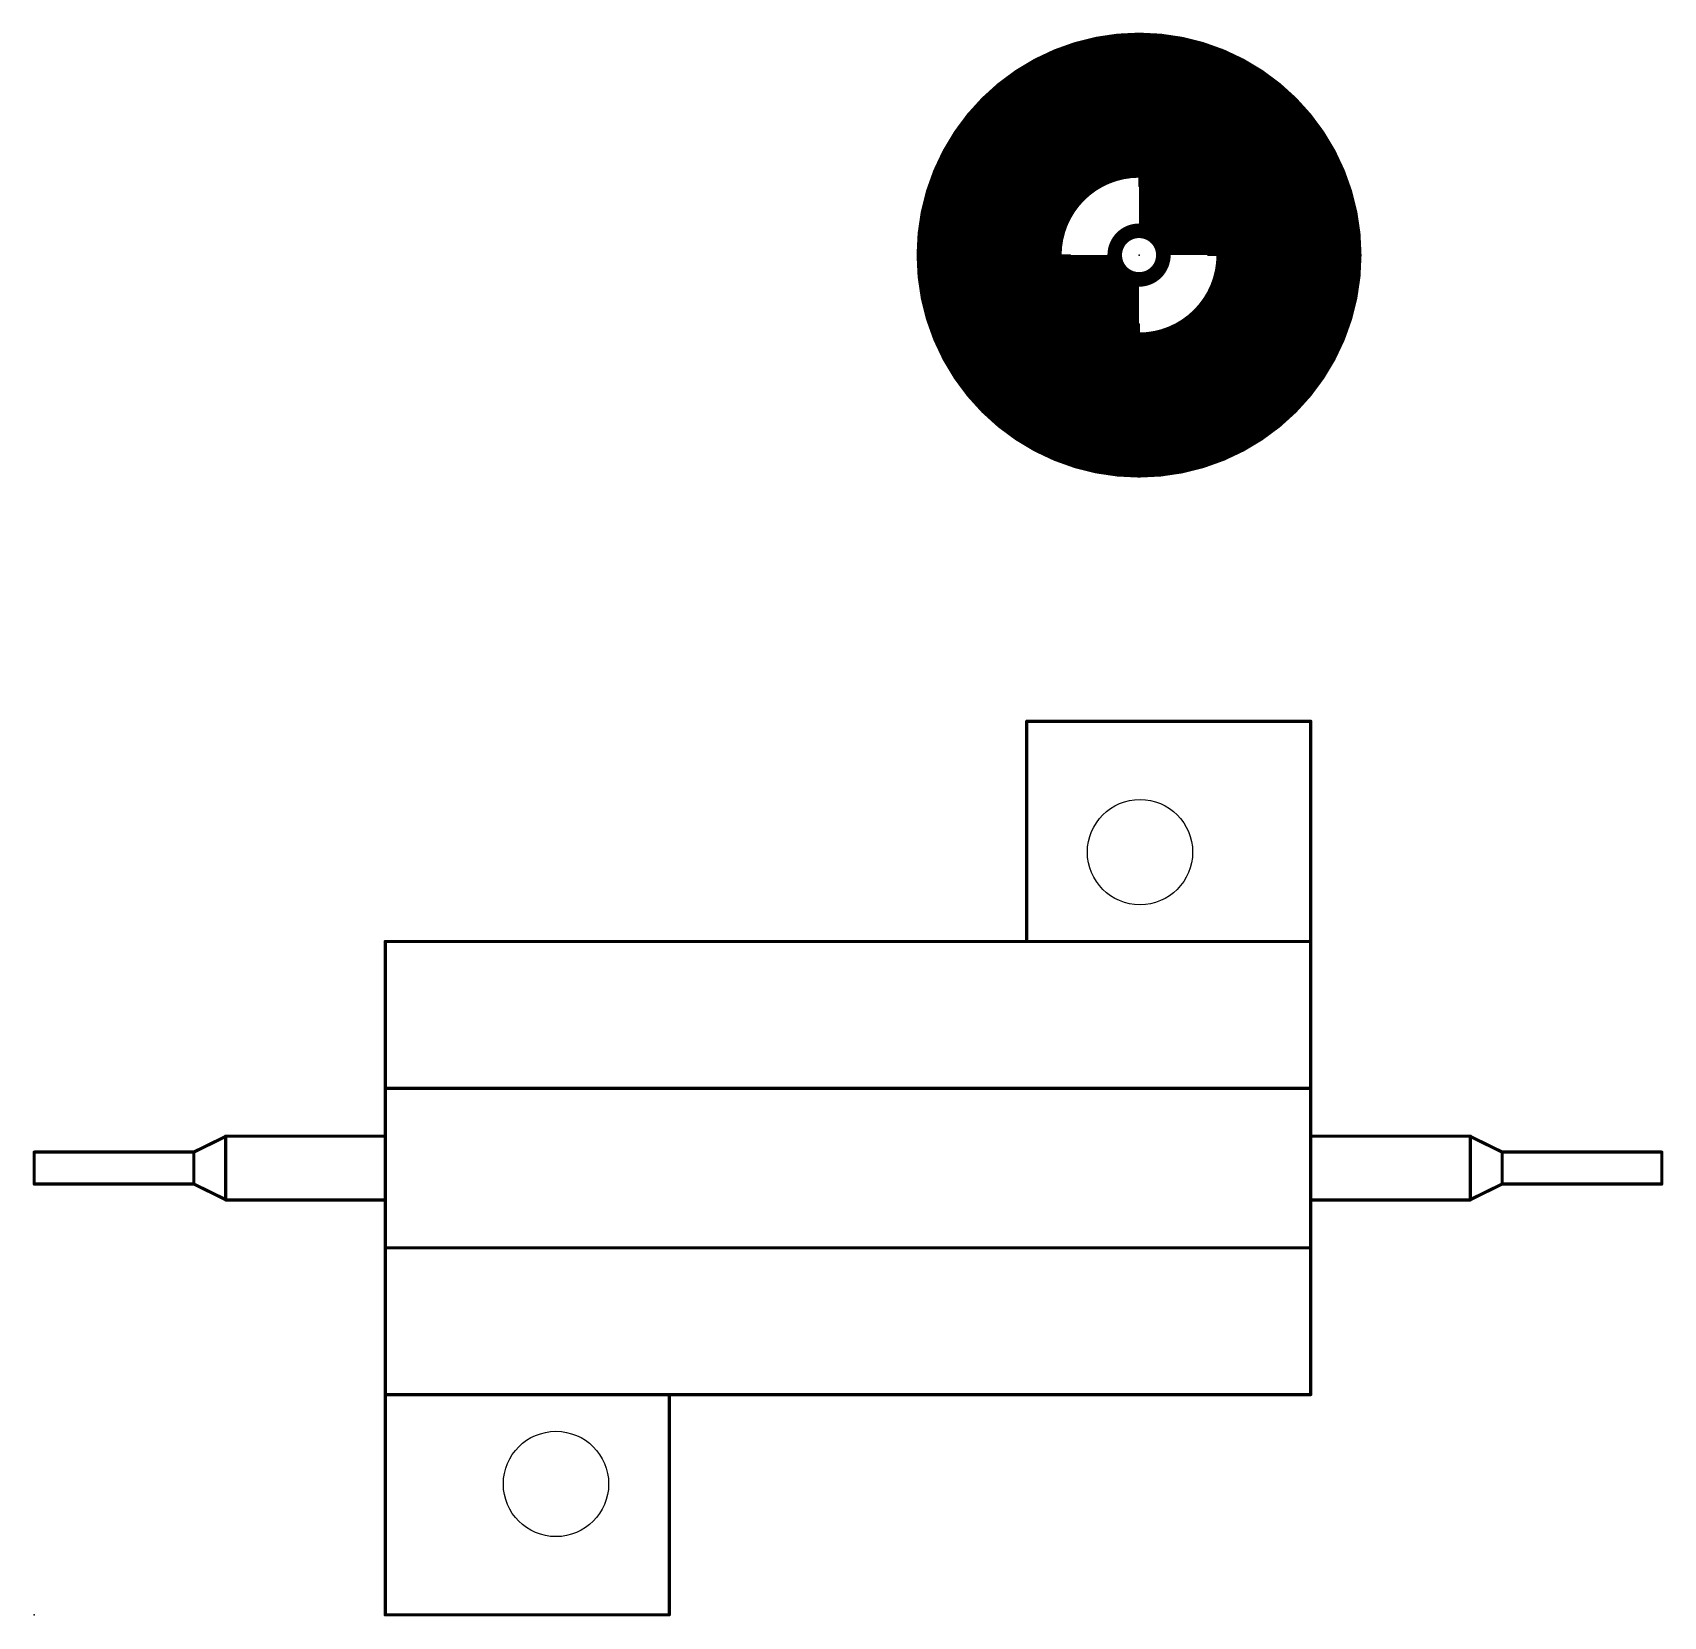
# Model space of a CAD drawing. Extents: x -92 to 260, y -27 to 208.
# Drawn here: x -92.1 to -41, y -27.1 to 22.6 of the extents above; entities that cross this region are included whole.
import ezdxf

# ---------------------------------------------------------------- set-up
doc = ezdxf.new("R2010")
doc.units = 0
for name, color, linetype in [('20', 31, 'CONTINUOUS'), ('21', 253, 'CONTINUOUS'), ('23', 53, 'CONTINUOUS'), ('39', 12, 'CONTINUOUS'), ('40', 132, 'CONTINUOUS'), ('41', 12, 'CONTINUOUS'), ('42', 132, 'CONTINUOUS'), ('43', 110, 'CONTINUOUS'), ('51', 253, 'CONTINUOUS')]:
    doc.layers.add(name, color=color, linetype=linetype)

msp = doc.modelspace()

# ---------------------------------------------------------------- linework, layer by layer
at = {"layer": '20'}
for centre, radius in [((-57.38, 15.61), 2.75), ((-57.35, -3.1), 1.65), ((-75.65, -22.9), 1.65)]:
    msp.add_circle(centre, radius, dxfattribs=at)
at = {"layer": '21'}
for points, const_width in [([(-57.38, 11.1142, 1), (-57.38, 20.1058, 1), (-57.38, 11.1142)], 0.1524), ([(-57.3673, 20.055, 1), (-57.3927, 20.055)], 0.0254), ([(-57.38, 12.76, 1), (-57.38, 18.46, 1), (-57.38, 12.76)], 0.1524), ([(-57.3927, 17.769, 1), (-57.3673, 17.769)], 0.0254), ([(-61.825, 15.6227, 1), (-61.825, 15.5973)], 0.0254), ([(-59.539, 15.5973, 1), (-59.539, 15.6227)], 0.0254), ([(-55.221, 15.6227, 1), (-55.221, 15.5973)], 0.0254), ([(-52.935, 15.5973, 1), (-52.935, 15.6227)], 0.0254), ([(-57.3673, 13.451, 1), (-57.3927, 13.451)], 0.0254), ([(-57.3927, 11.165, 1), (-57.3673, 11.165)], 0.0254), ([(-60.875, 1, 1), (-60.925, 1)], 0.05), ([(-60.9, 1.025, 1), (-60.9, 0.975)], 0.05), ([(-51.975, 1, 1), (-52.025, 1)], 0.05), ([(-52, 0.975, 1), (-52, 1.025)], 0.05), ([(-80.975, -5.9, 1), (-81.025, -5.9)], 0.05), ([(-81, -5.875, 1), (-81, -5.925)], 0.05), ([(-80.975, -6.0982, 1), (-81.025, -6.0982)], 0.05), ([(-80.975, -6.107, 1), (-81.025, -6.107)], 0.05), ([(-81.025, -6.0974, 1), (-80.975, -6.0974)], 0.05), ([(-81.025, -6.107, 1), (-80.975, -6.107)], 0.05), ([(-60.925, -5.9, 1), (-60.875, -5.9)], 0.05), ([(-51.975, -6.0982, 1), (-52.025, -6.0982)], 0.05), ([(-52.025, -6.0974, 1), (-51.975, -6.0974)], 0.05), ([(-52, -5.925, 1), (-52, -5.875)], 0.05), ([(-80.975, -6.2997, 1), (-81.025, -6.2997)], 0.05), ([(-81.025, -6.2997, 1), (-80.975, -6.2997)], 0.05), ([(-80.975, -6.6944, 1), (-81.025, -6.6944)], 0.05), ([(-81.025, -6.6944, 1), (-80.975, -6.6944)], 0.05), ([(-80.975, -7.2866, 1), (-81.025, -7.2866)], 0.05), ([(-81.025, -7.2866, 1), (-80.975, -7.2866)], 0.05), ([(-80.975, -7.3478, 1), (-81.025, -7.3478)], 0.05), ([(-81.025, -7.3478, 1), (-80.975, -7.3478)], 0.05), ([(-80.975, -7.7813, 1), (-81.025, -7.7813)], 0.05), ([(-81.025, -7.7813, 1), (-80.975, -7.7813)], 0.05), ([(-80.975, -8.2148, 1), (-81.025, -8.2148)], 0.05), ([(-81.025, -8.2148, 1), (-80.975, -8.2148)], 0.05), ([(-80.975, -8.7257, 1), (-81.025, -8.7257)], 0.05), ([(-81.025, -8.7257, 1), (-80.975, -8.7257)], 0.05), ([(-80.975, -9.1247, 1), (-81.025, -9.1247)], 0.05), ([(-81.025, -9.1247, 1), (-80.975, -9.1247)], 0.05), ([(-80.975, -9.3636, 1), (-81.025, -9.3636)], 0.05), ([(-81.025, -9.3636, 1), (-80.975, -9.3636)], 0.05), ([(-80.975, -9.5164, 1), (-81.025, -9.5164)], 0.05), ([(-81.025, -9.5164, 1), (-80.975, -9.5164)], 0.05), ([(-80.975, -10.5, 1), (-81.025, -10.5)], 0.05), ([(-81, -10.475, 1), (-81, -10.525)], 0.05), ([(-81.025, -10.5, 1), (-80.975, -10.5)], 0.05), ([(-52, -10.525, 1), (-52, -10.475)], 0.05), ([(-85.975, -12, 1), (-86.025, -12)], 0.05), ([(-86, -11.975, 1), (-86, -12.025)], 0.05), ([(-85.975, -12.01, 1), (-86.025, -12.01)], 0.05), ([(-86.025, -12.01, 1), (-85.975, -12.01)], 0.05), ([(-85.989, -12.0324, 1), (-86.011, -11.9876)], 0.05), ([(-80.975, -12, 1), (-81.025, -12)], 0.05), ([(-81.025, -12, 1), (-80.975, -12)], 0.05), ([(-81, -12.025, 1), (-81, -11.975)], 0.05), ([(-52, -11.975, 1), (-52, -12.025)], 0.05), ([(-46.975, -12, 1), (-47.025, -12)], 0.05), ([(-46.989, -11.9876, 1), (-47.011, -12.0324)], 0.05), ([(-47, -12.025, 1), (-47, -11.975)], 0.05), ([(-91.975, -12.5, 1), (-92.025, -12.5)], 0.05), ([(-92, -12.475, 1), (-92, -12.525)], 0.05), ([(-86.975, -12.5, 1), (-87.025, -12.5)], 0.05), ([(-87.011, -12.4776, 1), (-86.989, -12.5224)], 0.05), ([(-87, -12.525, 1), (-87, -12.475)], 0.05), ([(-46, -12.475, 1), (-46, -12.525)], 0.05), ([(-45.975, -12.5, 1), (-46.025, -12.5)], 0.05), ([(-46.011, -12.5224, 1), (-45.989, -12.4776)], 0.05), ([(-40.975, -12.5, 1), (-41.025, -12.5)], 0.05), ([(-41, -12.525, 1), (-41, -12.475)], 0.05), ([(-92, -13.475, 1), (-92, -13.525)], 0.05), ([(-92.025, -13.5, 1), (-91.975, -13.5)], 0.05), ([(-86.989, -13.4776, 1), (-87.011, -13.5224)], 0.05), ([(-87.025, -13.5, 1), (-86.975, -13.5)], 0.05), ([(-87, -13.525, 1), (-87, -13.475)], 0.05), ([(-46, -13.475, 1), (-46, -13.525)], 0.05), ([(-46.025, -13.5, 1), (-45.975, -13.5)], 0.05), ([(-45.989, -13.5224, 1), (-46.011, -13.4776)], 0.05), ([(-41.025, -13.5, 1), (-40.975, -13.5)], 0.05), ([(-41, -13.525, 1), (-41, -13.475)], 0.05), ([(-85.975, -13.99, 1), (-86.025, -13.99)], 0.05), ([(-86, -13.975, 1), (-86, -14.025)], 0.05), ([(-86.025, -13.99, 1), (-85.975, -13.99)], 0.05), ([(-86.025, -14, 1), (-85.975, -14)], 0.05), ([(-86.011, -14.0124, 1), (-85.989, -13.9676)], 0.05), ([(-80.975, -14, 1), (-81.025, -14)], 0.05), ([(-81.025, -14, 1), (-80.975, -14)], 0.05), ([(-81, -14.025, 1), (-81, -13.975)], 0.05), ([(-52, -13.975, 1), (-52, -14.025)], 0.05), ([(-47.011, -13.9676, 1), (-46.989, -14.0124)], 0.05), ([(-47.025, -14, 1), (-46.975, -14)], 0.05), ([(-47, -14.025, 1), (-47, -13.975)], 0.05), ([(-80.975, -15.5, 1), (-81.025, -15.5)], 0.05), ([(-81, -15.475, 1), (-81, -15.525)], 0.05), ([(-81.025, -15.5, 1), (-80.975, -15.5)], 0.05), ([(-52, -15.525, 1), (-52, -15.475)], 0.05), ([(-80.975, -16.4836, 1), (-81.025, -16.4836)], 0.05), ([(-81.025, -16.4836, 1), (-80.975, -16.4836)], 0.05), ([(-80.975, -16.6364, 1), (-81.025, -16.6364)], 0.05), ([(-81.025, -16.6364, 1), (-80.975, -16.6364)], 0.05), ([(-80.975, -16.8753, 1), (-81.025, -16.8753)], 0.05), ([(-81.025, -16.8753, 1), (-80.975, -16.8753)], 0.05), ([(-80.975, -17.2743, 1), (-81.025, -17.2743)], 0.05), ([(-81.025, -17.2743, 1), (-80.975, -17.2743)], 0.05), ([(-80.975, -17.7852, 1), (-81.025, -17.7852)], 0.05), ([(-81.025, -17.7852, 1), (-80.975, -17.7852)], 0.05), ([(-80.975, -18.2187, 1), (-81.025, -18.2187)], 0.05), ([(-81.025, -18.2187, 1), (-80.975, -18.2187)], 0.05), ([(-80.975, -18.6522, 1), (-81.025, -18.6522)], 0.05), ([(-81.025, -18.6522, 1), (-80.975, -18.6522)], 0.05), ([(-80.975, -18.7134, 1), (-81.025, -18.7134)], 0.05), ([(-81.025, -18.7134, 1), (-80.975, -18.7134)], 0.05), ([(-80.975, -19.3056, 1), (-81.025, -19.3056)], 0.05), ([(-81.025, -19.3056, 1), (-80.975, -19.3056)], 0.05), ([(-80.975, -19.7003, 1), (-81.025, -19.7003)], 0.05), ([(-81.025, -19.7003, 1), (-80.975, -19.7003)], 0.05), ([(-80.975, -19.8931, 1), (-81.025, -19.8931)], 0.05), ([(-80.975, -19.9026, 1), (-81.025, -19.9026)], 0.05), ([(-81.025, -19.8931, 1), (-80.975, -19.8931)], 0.05), ([(-81.025, -19.9018, 1), (-80.975, -19.9018)], 0.05), ([(-51.975, -19.9026, 1), (-52.025, -19.9026)], 0.05), ([(-52.025, -19.9018, 1), (-51.975, -19.9018)], 0.05), ([(-80.975, -20.1, 1), (-81.025, -20.1)], 0.05), ([(-81, -20.075, 1), (-81, -20.125)], 0.05), ([(-81.025, -20.1, 1), (-80.975, -20.1)], 0.05), ([(-72.075, -20.1, 1), (-72.125, -20.1)], 0.05), ([(-52.025, -20.1, 1), (-51.975, -20.1)], 0.05), ([(-52, -20.125, 1), (-52, -20.075)], 0.05), ([(-81, -26.975, 1), (-81, -27.025)], 0.05), ([(-81.025, -27, 1), (-80.975, -27)], 0.05), ([(-72.125, -27, 1), (-72.075, -27)], 0.05), ([(-72.1, -27.025, 1), (-72.1, -26.975)], 0.05)]:
    msp.add_lwpolyline(points, format="xyb", dxfattribs=dict(at, const_width=const_width))
for points, const_width in [([(-57.38, 20.055), (-57.38, 17.769)], 0.0508), ([(-59.539, 15.61), (-61.825, 15.61)], 0.0508), ([(-52.935, 15.61), (-55.221, 15.61)], 0.0508), ([(-57.38, 13.451), (-57.38, 11.165)], 0.0508), ([(-60.9, 1), (-60.9, -5.9)], 0.1), ([(-52, 1), (-60.9, 1)], 0.1), ([(-52, 1), (-52, -6.0974)], 0.1), ([(-81, -6.0974), (-81, -5.9)], 0.1), ([(-81, -5.9), (-52, -5.9)], 0.1), ([(-81, -6.107), (-81, -6.0982)], 0.1), ([(-81, -6.2997), (-81, -6.107)], 0.1), ([(-52, -19.9018), (-52, -6.0982)], 0.1), ([(-81, -6.6944), (-81, -6.2997)], 0.1), ([(-81, -7.2866), (-81, -6.6944)], 0.1), ([(-81, -7.3478), (-81, -7.2866)], 0.1), ([(-81, -7.7813), (-81, -7.3478)], 0.1), ([(-81, -8.2148), (-81, -7.7813)], 0.1), ([(-81, -8.7257), (-81, -8.2148)], 0.1), ([(-81, -9.1247), (-81, -8.7257)], 0.1), ([(-81, -9.3636), (-81, -9.1247)], 0.1), ([(-81, -9.5164), (-81, -9.3636)], 0.1), ([(-81, -10.5), (-81, -9.5164)], 0.1), ([(-81, -12), (-81, -10.5)], 0.1), ([(-81, -10.5), (-52, -10.5)], 0.1), ([(-86, -12.01), (-87, -12.5)], 0.1), ([(-86, -12), (-86, -12.01)], 0.1), ([(-86, -12), (-81, -12)], 0.1), ([(-86, -12.01), (-86, -13.99)], 0.1), ([(-81, -14), (-81, -12)], 0.1), ([(-52, -12), (-47, -12)], 0.1), ([(-47, -14), (-47, -12)], 0.1), ([(-46, -12.5), (-47, -12.01)], 0.1), ([(-92, -12.5), (-92, -13.5)], 0.1), ([(-87, -12.5), (-92, -12.5)], 0.1), ([(-87, -12.5), (-87, -13.5)], 0.1), ([(-46, -12.5), (-41, -12.5)], 0.1), ([(-46, -13.5), (-46, -12.5)], 0.1), ([(-41, -12.5), (-41, -13.5)], 0.1), ([(-87, -13.5), (-92, -13.5)], 0.1), ([(-87, -13.5), (-86, -13.99)], 0.1), ([(-47, -13.99), (-46, -13.5)], 0.1), ([(-46, -13.5), (-41, -13.5)], 0.1), ([(-86, -13.99), (-86, -14)], 0.1), ([(-86, -14), (-81, -14)], 0.1), ([(-81, -15.5), (-81, -14)], 0.1), ([(-52, -14), (-47, -14)], 0.1), ([(-81, -16.4836), (-81, -15.5)], 0.1), ([(-81, -15.5), (-52, -15.5)], 0.1), ([(-81, -16.6364), (-81, -16.4836)], 0.1), ([(-81, -16.8753), (-81, -16.6364)], 0.1), ([(-81, -17.2743), (-81, -16.8753)], 0.1), ([(-81, -17.7852), (-81, -17.2743)], 0.1), ([(-81, -18.2187), (-81, -17.7852)], 0.1), ([(-81, -18.6522), (-81, -18.2187)], 0.1), ([(-81, -18.7134), (-81, -18.6522)], 0.1), ([(-81, -19.3056), (-81, -18.7134)], 0.1), ([(-81, -19.7003), (-81, -19.3056)], 0.1), ([(-81, -19.8931), (-81, -19.7003)], 0.1), ([(-81, -19.9018), (-81, -19.8931)], 0.1), ([(-81, -20.1), (-81, -19.9026)], 0.1), ([(-52, -19.9026), (-52, -20.1)], 0.1), ([(-81, -27), (-81, -20.1)], 0.1), ([(-52, -20.1), (-81, -20.1)], 0.1), ([(-72.1, -27), (-72.1, -20.1)], 0.1), ([(-81, -27), (-72.1, -27)], 0.1)]:
    msp.add_lwpolyline(points, dxfattribs=dict(at, const_width=const_width))
at = {"layer": '23'}
for p in [(-57.38, 15.61), (-92, -27)]:
    msp.add_point(p, dxfattribs=at)
at = {"layer": '39', "const_width": 4.5466}
msp.add_lwpolyline([(-57.38, 10.911, 1), (-57.38, 20.309, 1), (-57.38, 10.911)], format="xyb", dxfattribs=at)
at = {"layer": '40', "const_width": 4.5466}
msp.add_lwpolyline([(-57.38, 10.911, 1), (-57.38, 20.309, 1), (-57.38, 10.911)], format="xyb", dxfattribs=at)
at = {"layer": '41', "const_width": 2.54}
msp.add_lwpolyline([(-57.38, 10.784, 1), (-57.38, 20.436, 1), (-57.38, 10.784)], format="xyb", dxfattribs=at)
at = {"layer": '42', "const_width": 2.54}
msp.add_lwpolyline([(-57.38, 10.784, 1), (-57.38, 20.436, 1), (-57.38, 10.784)], format="xyb", dxfattribs=at)
at = {"layer": '43', "const_width": 2.54}
msp.add_lwpolyline([(-57.38, 10.784, 1), (-57.38, 20.436, 1), (-57.38, 10.784)], format="xyb", dxfattribs=at)
at = {"layer": '51'}
for points, const_width in [([(-54.84, 15.61, 0.4142), (-57.38, 18.15)], 3.9116), ([(-59.92, 15.61, 0.4142), (-57.38, 13.07)], 3.9116), ([(-57.38, 14.848, 1), (-57.38, 16.372, 1), (-57.38, 14.848)], 0.4572), ([(-57.35, -4.75, 1), (-57.35, -1.45, 1), (-57.35, -4.75)], 0.001), ([(-75.65, -24.55, 1), (-75.65, -21.25, 1), (-75.65, -24.55)], 0.001)]:
    msp.add_lwpolyline(points, format="xyb", dxfattribs=dict(at, const_width=const_width))

doc.saveas('drawing.dxf')
